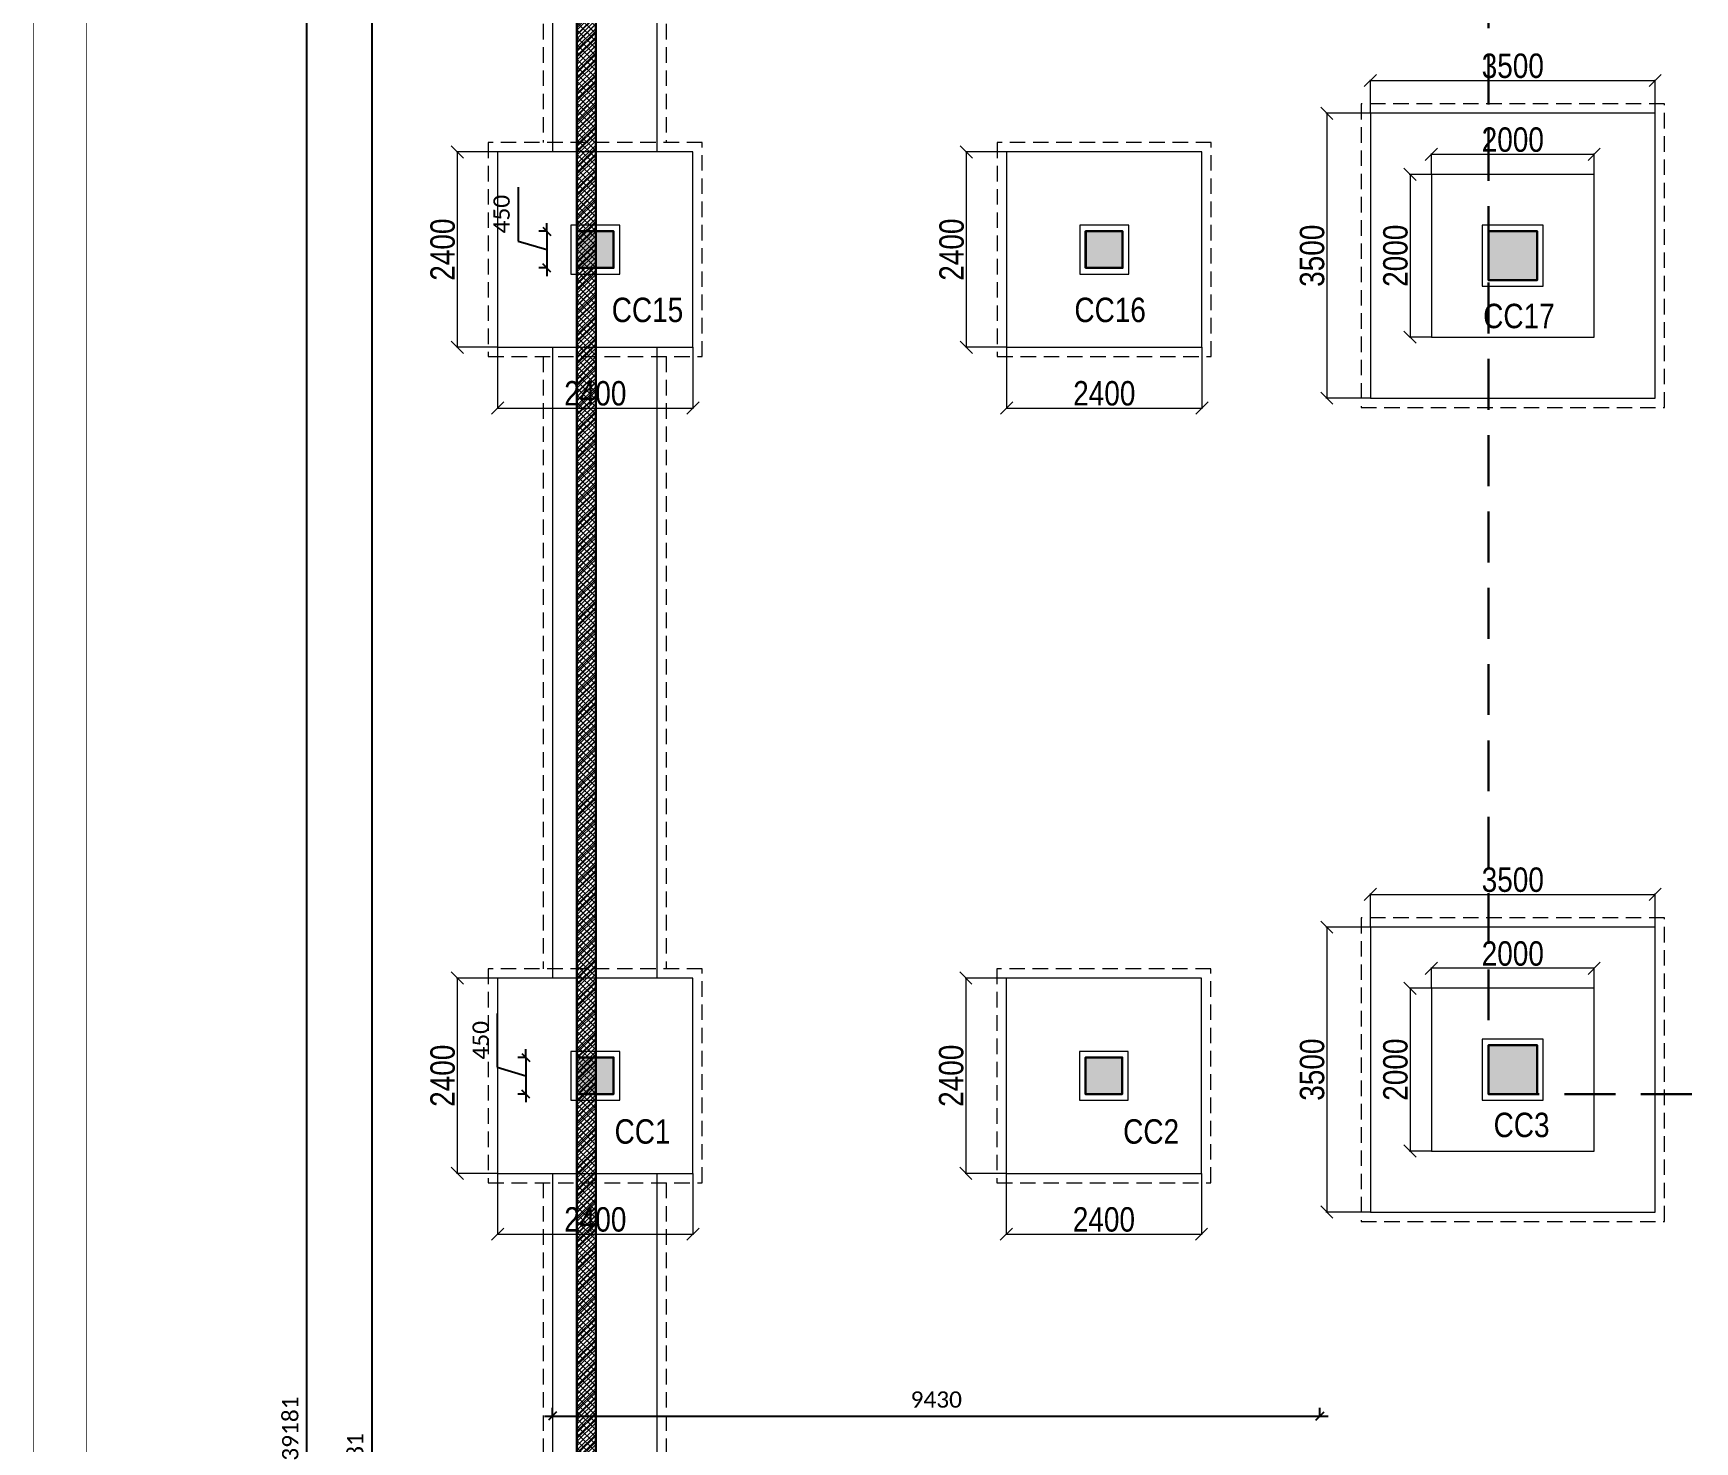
# Model space of a CAD drawing. Header units: millimetres. Extents: x 1112055 to 3390982, y -148532 to 766891.
# Drawn here: x 1923595 to 1944013, y 328008 to 345314 of the extents above; entities that cross this region are included whole.
import ezdxf

# ---------------------------------------------------------------- set-up
doc = ezdxf.new("R2010")
doc.units = ezdxf.units.MM
doc.header["$PDMODE"] = 35
doc.header["$PDSIZE"] = -25
doc.linetypes.add('DASHED2', pattern=[0.375, 0.25, -0.125])
doc.linetypes.add('Hidden', pattern=[9.525, 6.35, -3.175])
for name, color, linetype, lineweight in [('A_COL', 5, 'Continuous', 25), ('A_COL BASEMENT', 1, 'Continuous', 25), ('A_R.C.C', 5, 'Continuous', 25), ('B COL. NO.', 3, 'Continuous', 20), ('B FINAL COLUMN', 1, 'Continuous', 30), ('B FOOTING', 49, 'Continuous', 20), ('B FOOTING DIM', 234, 'Continuous', 9), ('B HATCH', 250, 'Continuous', 0), ('B P.C.C', 251, 'Continuous', 0), ('B TITLE BLOCK', 250, 'Continuous', 0)]:
    doc.layers.add(name, color=color, linetype=linetype, lineweight=lineweight)
for name, color, linetype, lineweight, true_color in [('A_COL HATCH', 7, 'Continuous', 0, 0xc0c0c0), ('A_R.C.C HATCH', 7, 'Continuous', 0, 0xc0c0c0), ('B Pedestal', 7, 'Continuous', 9, 0x5c8948), ('B-COL HT', 7, 'Continuous', 0, 0x4e4f45)]:
    doc.layers.add(name, color=color, linetype=linetype, lineweight=lineweight, true_color=true_color)
doc.styles.add('Cali', font='calibri.ttf')
doc.styles.add('SWINC', font='swissc.ttf')
doc.dimstyles.new('1.100', dxfattribs={"dimtxt": 200, "dimasz": 100, "dimexe": 100, "dimexo": 100, "dimgap": 100, "dimtad": 1, "dimdec": 0, "dimzin": 0, "dimdsep": 46, "dimtxsty": 'Cali', "dimblk": 'OBLIQUE', "dimcen": 0, "dimdle": 100, "dimclrd": 256, "dimclre": 256, "dimclrt": 3, "dimadec": 0, "dimazin": 0, "dimtfac": 1, "dimtdec": 0, "dimtofl": 0, "dimtmove": 1, "dimatfit": 0, "dimfxl": 100, "dimfxlon": 1, "dimtolj": 1, "dimtzin": 0, "dimlwd": -1, "dimlwe": -1, "dimarcsym": 0})
doc.dimstyles.new('BHOOMI', dxfattribs={"dimtxt": 230, "dimasz": 150, "dimexe": 10, "dimexo": 0, "dimgap": 25, "dimtad": 1, "dimdec": 0, "dimzin": 0, "dimdsep": 46, "dimtxsty": 'SWINC', "dimblk": 'OBLIQUE', "dimcen": 0.09, "dimclrd": 250, "dimclre": 250, "dimclrt": 256, "dimaunit": 1, "dimadec": 3, "dimazin": 0, "dimtfac": 1, "dimtdec": 0, "dimtofl": 0, "dimtmove": 1, "dimatfit": 3, "dimfxl": 100, "dimtolj": 1, "dimtzin": 0, "dimlwd": 9, "dimlwe": 5, "dimarcsym": 0})

# ---------------------------------------------------------------- blocks, each defined once
blk = doc.blocks.new('A$C4824')
at = {"layer": 'A_R.C.C HATCH'}
h = blk.add_hatch(dxfattribs=at)
h.set_pattern_fill('ANSI31', color=256, scale=300, style=0)
h.set_pattern_definition([(45, (33068.957, -102038.65), (-26.516504, 26.516504), [])])
h.paths.add_polyline_path([(37226, 109791), (32724, 109791), (32724, 109205), (0, 109205), (0, 0), (50920, 0), (50920, 39880), (63550, 39880), (63550, 113021), (37226, 112559)])
h.paths.add_polyline_path([(48260, 112523), (44975, 112465), (44975, 109245), (48260, 109244)], flags=16)
h.paths.add_polyline_path([(42405, 109791), (42405, 112420), (37456, 112333), (37456, 109791)], flags=0)
h.paths.add_polyline_path([(42635, 106355), (44065, 106355), (44065, 112449), (42635, 112424)], flags=0)
h.paths.add_polyline_path([(44745, 112461), (44282, 112453), (44282, 99895), (28740, 99895), (28740, 100125), (44065, 100125), (44065, 106125), (28740, 106125), (28740, 106355), (42405, 106355), (42405, 109561), (32954, 109561), (32954, 108975), (230, 108975), (230, 230), (50690, 230), (50690, 40110), (63320, 40110), (63320, 109014), (44745, 109015)], flags=16)
h.paths.add_polyline_path([(55920, 109244), (48490, 109244), (48490, 112527), (55920, 112657)], flags=16)
h.paths.add_polyline_path([(63320, 109244), (63320, 112787), (56145, 112661), (56145, 109244)], flags=16)
at = {"layer": 'A_R.C.C'}
for points in [[(37226, 109791), (32724, 109791), (32724, 109205), (0, 109205), (0, 0), (50920, 0), (50920, 39880), (63550, 39880), (63550, 113021), (37226, 112559)], [(44745, 112461), (44282, 112453), (44282, 99895), (28740, 99895), (28740, 100125), (44065, 100125), (44065, 106125), (28740, 106125), (28740, 106355), (42405, 106355), (42405, 109561), (32954, 109561), (32954, 108975), (230, 108975), (230, 230), (50690, 230), (50690, 40110), (63320, 40110), (63320, 109014), (44745, 109015)]]:
    blk.add_lwpolyline(points, close=True, dxfattribs=at)
blk = doc.blocks.new('A$C9881')
at = {"layer": 'A_COL HATCH'}
for points in [[(-11800, -30875), (-11800, -31325), (-12250, -31325), (-12250, -30875)], [(-5550, -30875), (-5550, -31325), (-6000, -31325), (-6000, -30875)], [(-11800, -41025), (-11800, -41475), (-12250, -41475), (-12250, -41025)], [(-5550, -41025), (-5550, -41475), (-6000, -41475), (-6000, -41025)]]:
    blk.add_hatch(color=256, dxfattribs=at).paths.add_polyline_path(points)
at = {"layer": 'A_COL BASEMENT'}
for points in [[(-11800, -30875), (-11800, -31325), (-12250, -31325), (-12250, -30875)], [(-5550, -30875), (-5550, -31325), (-6000, -31325), (-6000, -30875)], [(-11800, -41025), (-11800, -41475), (-12250, -41475), (-12250, -41025)], [(-5550, -41025), (-5550, -41475), (-6000, -41475), (-6000, -41025)]]:
    blk.add_lwpolyline(points, close=True, dxfattribs=at)
blk = doc.blocks.new('A$C17056')
at = {"layer": 'A_COL HATCH'}
for points in [[(-52350, -31845), (-52350, -31245), (-51750, -31245), (-51750, -31845)], [(-51750, -41245), (-51750, -41845), (-52350, -41845), (-52350, -41245)]]:
    blk.add_hatch(color=256, dxfattribs=at).paths.add_polyline_path(points)
at = {"layer": 'A_COL'}
for points in [[(-52350, -31845), (-52350, -31245), (-51750, -31245), (-51750, -31845)], [(-51750, -41245), (-51750, -41845), (-52350, -41845), (-52350, -41245)]]:
    blk.add_lwpolyline(points, close=True, dxfattribs=at)
blk = doc.blocks.new('A$C4b8f6dbc')
at = {"layer": 'A_COL'}
for name, p in [('A$C17056', (63550, 115195)), ('A$C9881', (12250, 114825))]:
    blk.add_blockref(name, p, dxfattribs=at)
at = {"layer": 'A_R.C.C'}
blk.add_blockref('A$C4824', (0, 8470), dxfattribs=at)
blk = doc.blocks.new('_Oblique')
at = {"color": 0, "linetype": 'ByBlock', "lineweight": -2}
blk.add_line((-0.5, -0.5), (0.5, 0.5), dxfattribs=at)
blk = doc.blocks.new('*D1902')
at = {"layer": 'B FOOTING DIM', "color": 250, "lineweight": 5, "ltscale": 0.5, "transparency": 16777216}
for p, q in [((1940027, 334330), (1940027, 334743)), ((1940027, 334733), (1943527, 334733)), ((1943527, 334330), (1943527, 334743))]:
    blk.add_line(p, q, dxfattribs=at)
at = {"layer": 'Defpoints', "color": 0, "lineweight": 30, "ltscale": 0.5, "transparency": 16777216}
for p in [(1943527, 334733), (1940027, 334330), (1943527, 334330)]:
    blk.add_point(p, dxfattribs=at)
at = {"layer": 'B FOOTING DIM', "color": 250, "lineweight": 5, "ltscale": 0.5, "transparency": 16777216, "xscale": 150, "yscale": 150, "zscale": 150, "rotation": 180}
blk.add_blockref('_Oblique', (1940027, 334733), dxfattribs=at)
at = {"layer": 'B FOOTING DIM', "color": 250, "lineweight": 5, "ltscale": 0.5, "transparency": 16777216, "xscale": 150, "yscale": 150, "zscale": 150}
blk.add_blockref('_Oblique', (1943527, 334733), dxfattribs=at)
at = {"layer": 'B FOOTING DIM', "ltscale": 0.5, "transparency": 16777216, "insert": (1941777, 334912), "char_height": 300, "attachment_point": 5, "style": 'SWINC'}
blk.add_mtext('\\A1;3500', dxfattribs=at)
blk = doc.blocks.new('*D1903')
at = {"layer": 'B FOOTING DIM', "color": 250, "lineweight": 5, "ltscale": 0.5, "transparency": 16777216}
for p, q in [((1940027, 334330), (1939481, 334330)), ((1939491, 334330), (1939491, 330830)), ((1940027, 330830), (1939481, 330830))]:
    blk.add_line(p, q, dxfattribs=at)
at = {"layer": 'Defpoints', "color": 0, "lineweight": 30, "ltscale": 0.5, "transparency": 16777216}
for p in [(1940027, 334330), (1939491, 330830), (1940027, 330830)]:
    blk.add_point(p, dxfattribs=at)
at = {"layer": 'B FOOTING DIM', "color": 250, "lineweight": 5, "ltscale": 0.5, "transparency": 16777216, "xscale": 150, "yscale": 150, "zscale": 150}
for p, rotation in [((1939491, 334330), 90), ((1939491, 330830), 270)]:
    blk.add_blockref('_Oblique', p, dxfattribs=dict(at, rotation=rotation))
at = {"layer": 'B FOOTING DIM', "ltscale": 0.5, "transparency": 16777216, "insert": (1939312, 332580), "char_height": 300, "attachment_point": 5, "rotation": 90, "style": 'SWINC'}
blk.add_mtext('\\A1;3500', dxfattribs=at)
blk = doc.blocks.new('*D1904')
at = {"layer": 'B FOOTING DIM', "color": 250, "lineweight": 5, "ltscale": 0.5, "transparency": 16777216}
for p, q in [((1940777, 333580), (1940777, 333836)), ((1942777, 333826), (1940777, 333826)), ((1942777, 333580), (1942777, 333836))]:
    blk.add_line(p, q, dxfattribs=at)
at = {"layer": 'Defpoints', "color": 0, "lineweight": 30, "ltscale": 0.5, "transparency": 16777216}
for p in [(1940777, 333826), (1940777, 333580), (1942777, 333580)]:
    blk.add_point(p, dxfattribs=at)
at = {"layer": 'B FOOTING DIM', "color": 250, "lineweight": 5, "ltscale": 0.5, "transparency": 16777216, "xscale": 150, "yscale": 150, "zscale": 150, "rotation": 180}
blk.add_blockref('_Oblique', (1940777, 333826), dxfattribs=at)
at = {"layer": 'B FOOTING DIM', "color": 250, "lineweight": 5, "ltscale": 0.5, "transparency": 16777216, "xscale": 150, "yscale": 150, "zscale": 150}
blk.add_blockref('_Oblique', (1942777, 333826), dxfattribs=at)
at = {"layer": 'B FOOTING DIM', "ltscale": 0.5, "transparency": 16777216, "insert": (1941777, 334005), "char_height": 300, "attachment_point": 5, "style": 'SWINC'}
blk.add_mtext('\\A1;2000', dxfattribs=at)
blk = doc.blocks.new('*D1905')
at = {"layer": 'B FOOTING DIM', "color": 250, "lineweight": 5, "ltscale": 0.5, "transparency": 16777216}
for p, q in [((1940777, 333580), (1940505, 333580)), ((1940515, 333580), (1940515, 331580)), ((1940777, 331580), (1940505, 331580))]:
    blk.add_line(p, q, dxfattribs=at)
at = {"layer": 'Defpoints', "color": 0, "lineweight": 30, "ltscale": 0.5, "transparency": 16777216}
for p in [(1940777, 333580), (1940515, 331580), (1940777, 331580)]:
    blk.add_point(p, dxfattribs=at)
at = {"layer": 'B FOOTING DIM', "color": 250, "lineweight": 5, "ltscale": 0.5, "transparency": 16777216, "xscale": 150, "yscale": 150, "zscale": 150}
for p, rotation in [((1940515, 333580), 90), ((1940515, 331580), 270)]:
    blk.add_blockref('_Oblique', p, dxfattribs=dict(at, rotation=rotation))
at = {"layer": 'B FOOTING DIM', "ltscale": 0.5, "transparency": 16777216, "insert": (1940336, 332580), "char_height": 300, "attachment_point": 5, "rotation": 90, "style": 'SWINC'}
blk.add_mtext('\\A1;2000', dxfattribs=at)
blk = doc.blocks.new('*D1914')
at = {"layer": 'B FOOTING DIM', "color": 250, "lineweight": 5, "ltscale": 0.5, "transparency": 16777216}
for p, q in [((1940027, 344330), (1940027, 344743)), ((1940027, 344733), (1943527, 344733)), ((1943527, 344330), (1943527, 344743))]:
    blk.add_line(p, q, dxfattribs=at)
at = {"layer": 'Defpoints', "color": 0, "lineweight": 30, "ltscale": 0.5, "transparency": 16777216}
for p in [(1943527, 344733), (1940027, 344330), (1943527, 344330)]:
    blk.add_point(p, dxfattribs=at)
at = {"layer": 'B FOOTING DIM', "color": 250, "lineweight": 5, "ltscale": 0.5, "transparency": 16777216, "xscale": 150, "yscale": 150, "zscale": 150, "rotation": 180}
blk.add_blockref('_Oblique', (1940027, 344733), dxfattribs=at)
at = {"layer": 'B FOOTING DIM', "color": 250, "lineweight": 5, "ltscale": 0.5, "transparency": 16777216, "xscale": 150, "yscale": 150, "zscale": 150}
blk.add_blockref('_Oblique', (1943527, 344733), dxfattribs=at)
at = {"layer": 'B FOOTING DIM', "ltscale": 0.5, "transparency": 16777216, "insert": (1941777, 344912), "char_height": 300, "attachment_point": 5, "style": 'SWINC'}
blk.add_mtext('\\A1;3500', dxfattribs=at)
blk = doc.blocks.new('*D1915')
at = {"layer": 'B FOOTING DIM', "color": 250, "lineweight": 5, "ltscale": 0.5, "transparency": 16777216}
for p, q in [((1940027, 344330), (1939481, 344330)), ((1939491, 344330), (1939491, 340830)), ((1940027, 340830), (1939481, 340830))]:
    blk.add_line(p, q, dxfattribs=at)
at = {"layer": 'Defpoints', "color": 0, "lineweight": 30, "ltscale": 0.5, "transparency": 16777216}
for p in [(1940027, 344330), (1939491, 340830), (1940027, 340830)]:
    blk.add_point(p, dxfattribs=at)
at = {"layer": 'B FOOTING DIM', "color": 250, "lineweight": 5, "ltscale": 0.5, "transparency": 16777216, "xscale": 150, "yscale": 150, "zscale": 150}
for p, rotation in [((1939491, 344330), 90), ((1939491, 340830), 270)]:
    blk.add_blockref('_Oblique', p, dxfattribs=dict(at, rotation=rotation))
at = {"layer": 'B FOOTING DIM', "ltscale": 0.5, "transparency": 16777216, "insert": (1939312, 342580), "char_height": 300, "attachment_point": 5, "rotation": 90, "style": 'SWINC'}
blk.add_mtext('\\A1;3500', dxfattribs=at)
blk = doc.blocks.new('*D1916')
at = {"layer": 'B FOOTING DIM', "color": 250, "lineweight": 5, "ltscale": 0.5, "transparency": 16777216}
for p, q in [((1940777, 343580), (1940777, 343836)), ((1942777, 343826), (1940777, 343826)), ((1942777, 343580), (1942777, 343836))]:
    blk.add_line(p, q, dxfattribs=at)
at = {"layer": 'Defpoints', "color": 0, "lineweight": 30, "ltscale": 0.5, "transparency": 16777216}
for p in [(1940777, 343826), (1940777, 343580), (1942777, 343580)]:
    blk.add_point(p, dxfattribs=at)
at = {"layer": 'B FOOTING DIM', "color": 250, "lineweight": 5, "ltscale": 0.5, "transparency": 16777216, "xscale": 150, "yscale": 150, "zscale": 150, "rotation": 180}
blk.add_blockref('_Oblique', (1940777, 343826), dxfattribs=at)
at = {"layer": 'B FOOTING DIM', "color": 250, "lineweight": 5, "ltscale": 0.5, "transparency": 16777216, "xscale": 150, "yscale": 150, "zscale": 150}
blk.add_blockref('_Oblique', (1942777, 343826), dxfattribs=at)
at = {"layer": 'B FOOTING DIM', "ltscale": 0.5, "transparency": 16777216, "insert": (1941777, 344005), "char_height": 300, "attachment_point": 5, "style": 'SWINC'}
blk.add_mtext('\\A1;2000', dxfattribs=at)
blk = doc.blocks.new('*D1917')
at = {"layer": 'B FOOTING DIM', "color": 250, "lineweight": 5, "ltscale": 0.5, "transparency": 16777216}
for p, q in [((1940777, 343580), (1940505, 343580)), ((1940515, 343580), (1940515, 341580)), ((1940777, 341580), (1940505, 341580))]:
    blk.add_line(p, q, dxfattribs=at)
at = {"layer": 'Defpoints', "color": 0, "lineweight": 30, "ltscale": 0.5, "transparency": 16777216}
for p in [(1940777, 343580), (1940515, 341580), (1940777, 341580)]:
    blk.add_point(p, dxfattribs=at)
at = {"layer": 'B FOOTING DIM', "color": 250, "lineweight": 5, "ltscale": 0.5, "transparency": 16777216, "xscale": 150, "yscale": 150, "zscale": 150}
for p, rotation in [((1940515, 343580), 90), ((1940515, 341580), 270)]:
    blk.add_blockref('_Oblique', p, dxfattribs=dict(at, rotation=rotation))
at = {"layer": 'B FOOTING DIM', "ltscale": 0.5, "transparency": 16777216, "insert": (1940336, 342580), "char_height": 300, "attachment_point": 5, "rotation": 90, "style": 'SWINC'}
blk.add_mtext('\\A1;2000', dxfattribs=at)
blk = doc.blocks.new('*D1988')
at = {"layer": 'B FOOTING DIM', "color": 250, "lineweight": 5, "ltscale": 0.5, "transparency": 16777216}
for p, q in [((1929302, 333705), (1928796, 333705)), ((1928806, 333705), (1928806, 331305)), ((1929302, 331305), (1928796, 331305))]:
    blk.add_line(p, q, dxfattribs=at)
at = {"layer": 'Defpoints', "color": 0, "lineweight": 30, "ltscale": 0.5, "transparency": 16777216}
for p in [(1929302, 333705), (1928806, 331305), (1929302, 331305)]:
    blk.add_point(p, dxfattribs=at)
at = {"layer": 'B FOOTING DIM', "color": 250, "lineweight": 5, "ltscale": 0.5, "transparency": 16777216, "xscale": 150, "yscale": 150, "zscale": 150}
for p, rotation in [((1928806, 333705), 90), ((1928806, 331305), 270)]:
    blk.add_blockref('_Oblique', p, dxfattribs=dict(at, rotation=rotation))
at = {"layer": 'B FOOTING DIM', "ltscale": 0.5, "transparency": 16777216, "insert": (1928627, 332505), "char_height": 300, "attachment_point": 5, "rotation": 90, "style": 'SWINC'}
blk.add_mtext('\\A1;2400', dxfattribs=at)
blk = doc.blocks.new('*D1989')
at = {"layer": 'B FOOTING DIM', "color": 250, "lineweight": 5, "ltscale": 0.5, "transparency": 16777216}
for p, q in [((1929302, 331305), (1929302, 330549)), ((1931702, 331305), (1931702, 330549)), ((1929302, 330559), (1931702, 330559))]:
    blk.add_line(p, q, dxfattribs=at)
at = {"layer": 'Defpoints', "color": 0, "lineweight": 30, "ltscale": 0.5, "transparency": 16777216}
for p in [(1929302, 331305), (1931702, 331305), (1931702, 330559)]:
    blk.add_point(p, dxfattribs=at)
at = {"layer": 'B FOOTING DIM', "color": 250, "lineweight": 5, "ltscale": 0.5, "transparency": 16777216, "xscale": 150, "yscale": 150, "zscale": 150, "rotation": 180}
blk.add_blockref('_Oblique', (1929302, 330559), dxfattribs=at)
at = {"layer": 'B FOOTING DIM', "color": 250, "lineweight": 5, "ltscale": 0.5, "transparency": 16777216, "xscale": 150, "yscale": 150, "zscale": 150}
blk.add_blockref('_Oblique', (1931702, 330559), dxfattribs=at)
at = {"layer": 'B FOOTING DIM', "ltscale": 0.5, "transparency": 16777216, "insert": (1930502, 330738), "char_height": 300, "attachment_point": 5, "style": 'SWINC'}
blk.add_mtext('\\A1;2400', dxfattribs=at)
blk = doc.blocks.new('*D1990')
at = {"layer": 'B FOOTING DIM', "color": 250, "lineweight": 5, "ltscale": 0.5, "transparency": 16777216}
for p, q in [((1935552, 333705), (1935046, 333705)), ((1935056, 333705), (1935056, 331305)), ((1935552, 331305), (1935046, 331305))]:
    blk.add_line(p, q, dxfattribs=at)
at = {"layer": 'Defpoints', "color": 0, "lineweight": 30, "ltscale": 0.5, "transparency": 16777216}
for p in [(1935552, 333705), (1935056, 331305), (1935552, 331305)]:
    blk.add_point(p, dxfattribs=at)
at = {"layer": 'B FOOTING DIM', "color": 250, "lineweight": 5, "ltscale": 0.5, "transparency": 16777216, "xscale": 150, "yscale": 150, "zscale": 150}
for p, rotation in [((1935056, 333705), 90), ((1935056, 331305), 270)]:
    blk.add_blockref('_Oblique', p, dxfattribs=dict(at, rotation=rotation))
at = {"layer": 'B FOOTING DIM', "ltscale": 0.5, "transparency": 16777216, "insert": (1934877, 332505), "char_height": 300, "attachment_point": 5, "rotation": 90, "style": 'SWINC'}
blk.add_mtext('\\A1;2400', dxfattribs=at)
blk = doc.blocks.new('*D1991')
at = {"layer": 'B FOOTING DIM', "color": 250, "lineweight": 5, "ltscale": 0.5, "transparency": 16777216}
for p, q in [((1935552, 331305), (1935552, 330549)), ((1937952, 331305), (1937952, 330549)), ((1935552, 330559), (1937952, 330559))]:
    blk.add_line(p, q, dxfattribs=at)
at = {"layer": 'Defpoints', "color": 0, "lineweight": 30, "ltscale": 0.5, "transparency": 16777216}
for p in [(1935552, 331305), (1937952, 331305), (1937952, 330559)]:
    blk.add_point(p, dxfattribs=at)
at = {"layer": 'B FOOTING DIM', "color": 250, "lineweight": 5, "ltscale": 0.5, "transparency": 16777216, "xscale": 150, "yscale": 150, "zscale": 150, "rotation": 180}
blk.add_blockref('_Oblique', (1935552, 330559), dxfattribs=at)
at = {"layer": 'B FOOTING DIM', "color": 250, "lineweight": 5, "ltscale": 0.5, "transparency": 16777216, "xscale": 150, "yscale": 150, "zscale": 150}
blk.add_blockref('_Oblique', (1937952, 330559), dxfattribs=at)
at = {"layer": 'B FOOTING DIM', "ltscale": 0.5, "transparency": 16777216, "insert": (1936752, 330738), "char_height": 300, "attachment_point": 5, "style": 'SWINC'}
blk.add_mtext('\\A1;2400', dxfattribs=at)
blk = doc.blocks.new('*D1992')
at = {"layer": 'B FOOTING DIM', "color": 250, "lineweight": 5, "ltscale": 0.5, "transparency": 16777216}
for p, q in [((1929302, 343855), (1928796, 343855)), ((1928806, 343855), (1928806, 341455)), ((1929302, 341455), (1928796, 341455))]:
    blk.add_line(p, q, dxfattribs=at)
at = {"layer": 'Defpoints', "color": 0, "lineweight": 30, "ltscale": 0.5, "transparency": 16777216}
for p in [(1929302, 343855), (1928806, 341455), (1929302, 341455)]:
    blk.add_point(p, dxfattribs=at)
at = {"layer": 'B FOOTING DIM', "color": 250, "lineweight": 5, "ltscale": 0.5, "transparency": 16777216, "xscale": 150, "yscale": 150, "zscale": 150}
for p, rotation in [((1928806, 343855), 90), ((1928806, 341455), 270)]:
    blk.add_blockref('_Oblique', p, dxfattribs=dict(at, rotation=rotation))
at = {"layer": 'B FOOTING DIM', "ltscale": 0.5, "transparency": 16777216, "insert": (1928627, 342655), "char_height": 300, "attachment_point": 5, "rotation": 90, "style": 'SWINC'}
blk.add_mtext('\\A1;2400', dxfattribs=at)
blk = doc.blocks.new('*D1993')
at = {"layer": 'B FOOTING DIM', "color": 250, "lineweight": 5, "ltscale": 0.5, "transparency": 16777216}
for p, q in [((1929302, 341455), (1929302, 340699)), ((1931702, 341455), (1931702, 340699)), ((1929302, 340709), (1931702, 340709))]:
    blk.add_line(p, q, dxfattribs=at)
at = {"layer": 'Defpoints', "color": 0, "lineweight": 30, "ltscale": 0.5, "transparency": 16777216}
for p in [(1929302, 341455), (1931702, 341455), (1931702, 340709)]:
    blk.add_point(p, dxfattribs=at)
at = {"layer": 'B FOOTING DIM', "color": 250, "lineweight": 5, "ltscale": 0.5, "transparency": 16777216, "xscale": 150, "yscale": 150, "zscale": 150, "rotation": 180}
blk.add_blockref('_Oblique', (1929302, 340709), dxfattribs=at)
at = {"layer": 'B FOOTING DIM', "color": 250, "lineweight": 5, "ltscale": 0.5, "transparency": 16777216, "xscale": 150, "yscale": 150, "zscale": 150}
blk.add_blockref('_Oblique', (1931702, 340709), dxfattribs=at)
at = {"layer": 'B FOOTING DIM', "ltscale": 0.5, "transparency": 16777216, "insert": (1930502, 340888), "char_height": 300, "attachment_point": 5, "style": 'SWINC'}
blk.add_mtext('\\A1;2400', dxfattribs=at)
blk = doc.blocks.new('*D1994')
at = {"layer": 'B FOOTING DIM', "color": 250, "lineweight": 5, "ltscale": 0.5, "transparency": 16777216}
for p, q in [((1935557, 343855), (1935051, 343855)), ((1935061, 343855), (1935061, 341455)), ((1935557, 341455), (1935051, 341455))]:
    blk.add_line(p, q, dxfattribs=at)
at = {"layer": 'Defpoints', "color": 0, "lineweight": 30, "ltscale": 0.5, "transparency": 16777216}
for p in [(1935557, 343855), (1935061, 341455), (1935557, 341455)]:
    blk.add_point(p, dxfattribs=at)
at = {"layer": 'B FOOTING DIM', "color": 250, "lineweight": 5, "ltscale": 0.5, "transparency": 16777216, "xscale": 150, "yscale": 150, "zscale": 150}
for p, rotation in [((1935061, 343855), 90), ((1935061, 341455), 270)]:
    blk.add_blockref('_Oblique', p, dxfattribs=dict(at, rotation=rotation))
at = {"layer": 'B FOOTING DIM', "ltscale": 0.5, "transparency": 16777216, "insert": (1934882, 342655), "char_height": 300, "attachment_point": 5, "rotation": 90, "style": 'SWINC'}
blk.add_mtext('\\A1;2400', dxfattribs=at)
blk = doc.blocks.new('*D2093')
at = {"layer": 'B FOOTING DIM', "color": 250, "lineweight": 5, "ltscale": 0.5, "transparency": 16777216}
for p, q in [((1935557, 341455), (1935557, 340699)), ((1937957, 341455), (1937957, 340699)), ((1935557, 340709), (1937957, 340709))]:
    blk.add_line(p, q, dxfattribs=at)
at = {"layer": 'Defpoints', "color": 0, "lineweight": 30, "ltscale": 0.5, "transparency": 16777216}
for p in [(1935557, 341455), (1937957, 341455), (1937957, 340709)]:
    blk.add_point(p, dxfattribs=at)
at = {"layer": 'B FOOTING DIM', "color": 250, "lineweight": 5, "ltscale": 0.5, "transparency": 16777216, "xscale": 150, "yscale": 150, "zscale": 150, "rotation": 180}
blk.add_blockref('_Oblique', (1935557, 340709), dxfattribs=at)
at = {"layer": 'B FOOTING DIM', "color": 250, "lineweight": 5, "ltscale": 0.5, "transparency": 16777216, "xscale": 150, "yscale": 150, "zscale": 150}
blk.add_blockref('_Oblique', (1937957, 340709), dxfattribs=at)
at = {"layer": 'B FOOTING DIM', "ltscale": 0.5, "transparency": 16777216, "insert": (1936757, 340888), "char_height": 300, "attachment_point": 5, "style": 'SWINC'}
blk.add_mtext('\\A1;2400', dxfattribs=at)
blk = doc.blocks.new('*D2495')
at = {"transparency": 16777216}
for p, q in [((1926956, 347761), (1926856, 347761)), ((1926956, 308480), (1926956, 347861)), ((1926956, 308580), (1926856, 308580))]:
    blk.add_line(p, q, dxfattribs=at)
at = {"layer": 'Defpoints', "color": 0, "transparency": 16777216}
for p in [(1926956, 347761), (1930277, 347761), (1930277, 308580)]:
    blk.add_point(p, dxfattribs=at)
at = {"transparency": 16777216, "xscale": 100, "yscale": 100, "zscale": 100}
for p, rotation in [((1926956, 347761), 90), ((1926956, 308580), 270)]:
    blk.add_blockref('_Oblique', p, dxfattribs=dict(at, rotation=rotation))
at = {"color": 3, "transparency": 16777216, "insert": (1926754, 328170), "char_height": 200, "attachment_point": 5, "rotation": 90, "style": 'Cali'}
blk.add_mtext('\\A1;39181', dxfattribs=at)
blk = doc.blocks.new('*D2496')
at = {"transparency": 16777216}
for p, q in [((1929554, 343422), (1929554, 342761)), ((1929906, 342880), (1929806, 342880)), ((1929906, 342880), (1929906, 342980)), ((1929906, 342880), (1929906, 342430)), ((1929554, 342761), (1929906, 342655)), ((1929906, 342430), (1929806, 342430)), ((1929906, 342430), (1929906, 342330))]:
    blk.add_line(p, q, dxfattribs=at)
at = {"layer": 'Defpoints', "color": 0, "transparency": 16777216}
for p in [(1930277, 342880), (1929906, 342430), (1930277, 342430)]:
    blk.add_point(p, dxfattribs=at)
at = {"transparency": 16777216, "xscale": 100, "yscale": 100, "zscale": 100}
for p, rotation in [((1929906, 342880), 270), ((1929906, 342430), 90)]:
    blk.add_blockref('_Oblique', p, dxfattribs=dict(at, rotation=rotation))
at = {"color": 3, "transparency": 16777216, "insert": (1929351, 343091), "char_height": 200, "attachment_point": 5, "rotation": 90, "style": 'Cali'}
blk.add_mtext('\\A1;450', dxfattribs=at)
blk = doc.blocks.new('*D2497')
at = {"transparency": 16777216}
for p, q in [((1929297, 333272), (1929297, 332611)), ((1929649, 332730), (1929649, 332830)), ((1929650, 332730), (1929549, 332730)), ((1929649, 332730), (1929649, 332280)), ((1929297, 332611), (1929649, 332505)), ((1929650, 332280), (1929549, 332280)), ((1929649, 332280), (1929649, 332180))]:
    blk.add_line(p, q, dxfattribs=at)
at = {"layer": 'Defpoints', "color": 0, "transparency": 16777216}
for p in [(1930277, 332730), (1929649, 332280), (1930277, 332280)]:
    blk.add_point(p, dxfattribs=at)
at = {"transparency": 16777216, "xscale": 100, "yscale": 100, "zscale": 100}
for p, rotation in [((1929649, 332730), 270), ((1929649, 332280), 90)]:
    blk.add_blockref('_Oblique', p, dxfattribs=dict(at, rotation=rotation))
at = {"color": 3, "transparency": 16777216, "insert": (1929094, 332941), "char_height": 200, "attachment_point": 5, "rotation": 90, "style": 'Cali'}
blk.add_mtext('\\A1;450', dxfattribs=at)
blk = doc.blocks.new('*D2500')
at = {"transparency": 16777216}
for p, q in [((1929977, 328323), (1929977, 328424)), ((1939407, 328323), (1939407, 328424)), ((1929877, 328324), (1939507, 328324))]:
    blk.add_line(p, q, dxfattribs=at)
at = {"layer": 'Defpoints', "color": 0, "transparency": 16777216}
for p in [(1939407, 328324), (1929977, 326880), (1939407, 326880)]:
    blk.add_point(p, dxfattribs=at)
at = {"transparency": 16777216, "xscale": 100, "yscale": 100, "zscale": 100, "rotation": 180}
blk.add_blockref('_Oblique', (1929977, 328324), dxfattribs=at)
at = {"transparency": 16777216, "xscale": 100, "yscale": 100, "zscale": 100}
blk.add_blockref('_Oblique', (1939407, 328324), dxfattribs=at)
at = {"color": 3, "transparency": 16777216, "insert": (1934692, 328526), "char_height": 200, "attachment_point": 5, "style": 'Cali'}
blk.add_mtext('\\A1;9430', dxfattribs=at)
blk = doc.blocks.new('*D3072')
at = {"transparency": 16777216}
for p, q in [((1927756, 347761), (1927655, 347761)), ((1927755, 347861), (1927755, 307580)), ((1927756, 307680), (1927655, 307680))]:
    blk.add_line(p, q, dxfattribs=at)
at = {"layer": 'Defpoints', "color": 0, "transparency": 16777216}
for p in [(1930277, 347761), (1927755, 307680), (1930277, 307680)]:
    blk.add_point(p, dxfattribs=at)
at = {"transparency": 16777216, "xscale": 100, "yscale": 100, "zscale": 100}
for p, rotation in [((1927755, 347761), 90), ((1927755, 307680), 270)]:
    blk.add_blockref('_Oblique', p, dxfattribs=dict(at, rotation=rotation))
at = {"color": 3, "transparency": 16777216, "insert": (1927553, 327720), "char_height": 200, "attachment_point": 5, "rotation": 90, "style": 'Cali'}
blk.add_mtext('\\A1;40081', dxfattribs=at)

msp = doc.modelspace()

# ---------------------------------------------------------------- hatches: boundary and pattern name
at = {"layer": 'B HATCH', "lineweight": 0}
h = msp.add_hatch(dxfattribs=at)
h.set_pattern_fill('ANSI37', color=250, scale=20, style=0)
h.set_pattern_definition([(45, (216966.357, -141945.74), (-44.9012806, 44.9012806), []), (135, (216966.357, -141945.74), (-44.9012806, -44.9012806), [])])
h.paths.add_polyline_path([(1993596.9, 376644.1), (1993596.9, 380187.1), (1986421.9, 380061.1), (1986421.9, 376644.3)], flags=16)
h.paths.add_polyline_path([(1967732.9, 377190.9), (1972681.9, 377190.9), (1972681.9, 379819.8), (1967732.9, 379732.9)], flags=16)
h.paths.add_polyline_path([(1974571.9, 379853.2), (1975021.9, 379861.1), (1975021.9, 376643.9), (1974571.9, 376643.9)], flags=16)
h.paths.add_polyline_path([(1930506.9, 376375.7), (1930506.9, 267630.1), (1980966.9, 267630.1), (1980966.9, 307510.1), (1993596.9, 307510.1), (1993596.9, 376414.1), (1974558.5, 376414.7), (1974558.5, 373755.1), (1974341.9, 373755.1), (1974341.9, 379849.1), (1972911.9, 379824), (1972911.9, 373755.1), (1972681.9, 373755.1), (1972681.9, 376960.9), (1963230.9, 376960.9), (1963230.9, 376375.7)], flags=16)
h.paths.add_polyline_path([(1986196.6, 380057.2), (1986196.6, 376644.4), (1978766.9, 376644.6), (1978766.9, 379926.8)], flags=16)
h.paths.add_polyline_path([(1975251.9, 376644.7), (1975251.9, 379865.1), (1978536.9, 379922.8), (1978536.9, 376644.6)], flags=16)
h.paths.add_polyline_path([(1963000.9, 376605.7), (1930276.9, 376605.7), (1930276.9, 267400.1), (1981196.9, 267400.1), (1981196.9, 307280.1), (1993826.9, 307280.1), (1993826.9, 380421.1), (1967502.9, 379959.1), (1967502.9, 377190.9), (1963000.9, 377190.9)])
at = {"layer": 'B-COL HT', "lineweight": 0}
h = msp.add_hatch(color=250, dxfattribs=at)
h.dxf.hatch_style = 1
h.paths.add_polyline_path([(1930276.9, 342430.1), (1930726.9, 342430.1), (1930726.9, 342880.1), (1930276.9, 342880.1)])
h = msp.add_hatch(color=250, dxfattribs=at)
h.dxf.hatch_style = 1
h.paths.add_polyline_path([(1936531.9, 342430.1), (1936981.9, 342430.1), (1936981.9, 342880.1), (1936531.9, 342880.1)])
h = msp.add_hatch(color=250, dxfattribs=at)
h.dxf.hatch_style = 1
h.paths.add_polyline_path([(1941476.9, 342880.1), (1942076.9, 342880.1), (1942076.9, 342280.1), (1941476.9, 342280.1)])
h = msp.add_hatch(color=250, dxfattribs=at)
h.dxf.hatch_style = 1
h.paths.add_polyline_path([(1941476.9, 332280.1), (1942076.9, 332280.1), (1942076.9, 332880.1), (1941476.9, 332880.1)])
h = msp.add_hatch(color=250, dxfattribs=at)
h.dxf.hatch_style = 1
h.paths.add_polyline_path([(1930276.9, 332280.1), (1930726.9, 332280.1), (1930726.9, 332730.1), (1930276.9, 332730.1)])
h = msp.add_hatch(color=250, dxfattribs=at)
h.dxf.hatch_style = 1
h.paths.add_polyline_path([(1936526.9, 332280.1), (1936976.9, 332280.1), (1936976.9, 332730.1), (1936526.9, 332730.1)])

# ---------------------------------------------------------------- linework, layer by layer
at = {"color": 16, "linetype": 'DASHED2', "lineweight": 30, "ltscale": 2500}
msp.add_lwpolyline([(1941476.9, 332280.1), (1993826.9, 332280.1), (1993826.9, 374125.1), (1941476.9, 374125.1)], close=True, dxfattribs=at)
at = {"layer": 'B FINAL COLUMN', "color": 16, "lineweight": 30}
msp.add_lwpolyline([(1963000.9, 376605.7), (1930276.9, 376605.7), (1930276.9, 267400.1), (1981196.9, 267400.1), (1981196.9, 307280.1), (1993826.9, 307280.1), (1993826.9, 380421.1), (1967502.9, 379959.1), (1967502.9, 377190.9), (1963000.9, 377190.9), (1963000.9, 376605.7)], dxfattribs=at)
msp.add_lwpolyline([(1930506.9, 267630.1), (1980966.9, 267630.1), (1980966.9, 307510.1), (1993596.9, 307510.1), (1993596.9, 376414.1), (1974558.5, 376414.7), (1974558.5, 373755.1), (1974341.9, 373755.1), (1974341.9, 379849.1), (1972911.9, 379824), (1972911.9, 373755.1), (1972681.9, 373755.1), (1972681.9, 376960.9), (1963230.9, 376960.9), (1963230.9, 376375.7), (1930506.9, 376375.7)], close=True, dxfattribs=at)
at = {"layer": 'B FINAL COLUMN', "color": 4}
for points in [[(1930276.9, 342430.1), (1930726.9, 342430.1), (1930726.9, 342880.1), (1930276.9, 342880.1)], [(1936531.9, 342430.1), (1936981.9, 342430.1), (1936981.9, 342880.1), (1936531.9, 342880.1)], [(1930276.9, 332280.1), (1930726.9, 332280.1), (1930726.9, 332730.1), (1930276.9, 332730.1)], [(1936526.9, 332280.1), (1936976.9, 332280.1), (1936976.9, 332730.1), (1936526.9, 332730.1)]]:
    msp.add_lwpolyline(points, close=True, dxfattribs=at)
at = {"layer": 'B FINAL COLUMN'}
for points in [[(1941476.9, 342880.1), (1942076.9, 342880.1), (1942076.9, 342280.1), (1941476.9, 342280.1)], [(1941476.9, 332280.1), (1942076.9, 332280.1), (1942076.9, 332880.1), (1941476.9, 332880.1)]]:
    msp.add_lwpolyline(points, close=True, dxfattribs=at)
at = {"layer": 'B FOOTING'}
for points in [[(1929976.9, 346685.7), (1929976.9, 343855.1)], [(1931256.9, 346685.7), (1931256.9, 343855.1)], [(1929976.9, 341455.1), (1929976.9, 333705.1)], [(1931256.9, 341455.1), (1931256.9, 333705.1)], [(1929976.9, 331305.1), (1929976.9, 268495.1)], [(1931256.9, 331305.1), (1931256.9, 326880.1)]]:
    msp.add_lwpolyline(points, dxfattribs=at)
for points in [[(1929301.9, 341455.1), (1931701.9, 341455.1), (1931701.9, 343855.1), (1929301.9, 343855.1)], [(1935556.9, 341455.1), (1937956.9, 341455.1), (1937956.9, 343855.1), (1935556.9, 343855.1)], [(1940776.9, 341580.1), (1942776.9, 341580.1), (1942776.9, 343580.1), (1940776.9, 343580.1)], [(1929301.9, 331305.1), (1931701.9, 331305.1), (1931701.9, 333705.1), (1929301.9, 333705.1)], [(1935551.9, 331305.1), (1937951.9, 331305.1), (1937951.9, 333705.1), (1935551.9, 333705.1)], [(1940776.9, 331580.1), (1942776.9, 331580.1), (1942776.9, 333580.1), (1940776.9, 333580.1)]]:
    msp.add_lwpolyline(points, close=True, dxfattribs=at)
at = {"layer": 'B FOOTING DIM', "color": 250, "ltscale": 0.5}
for points in [[(1940026.9, 340830.1), (1943526.9, 340830.1), (1943526.9, 344330.1), (1940026.9, 344330.1)], [(1940026.9, 330830.1), (1943526.9, 330830.1), (1943526.9, 334330.1), (1940026.9, 334330.1)]]:
    msp.add_lwpolyline(points, close=True, dxfattribs=at)
at = {"layer": 'B P.C.C', "color": 250, "linetype": 'Hidden', "lineweight": 0, "ltscale": 30}
for points in [[(1929861.9, 346570.7), (1929861.9, 343970.1)], [(1931371.9, 346570.7), (1931371.9, 343970.1)], [(1929861.9, 341340.1), (1929861.9, 333820.1)], [(1931371.9, 341340.1), (1931371.9, 333820.1)], [(1929861.9, 331190.1), (1929861.9, 268495.1)], [(1931371.9, 331190.1), (1931371.9, 326995.1)]]:
    msp.add_lwpolyline(points, dxfattribs=at)
for points in [[(1939911.9, 340715.1), (1943641.9, 340715.1), (1943641.9, 344445.1), (1939911.9, 344445.1)], [(1929186.9, 341340.1), (1931816.9, 341340.1), (1931816.9, 343970.1), (1929186.9, 343970.1)], [(1935441.9, 341340.1), (1938071.9, 341340.1), (1938071.9, 343970.1), (1935441.9, 343970.1)], [(1939911.9, 330715.1), (1943641.9, 330715.1), (1943641.9, 334445.1), (1939911.9, 334445.1)], [(1929186.9, 331190.1), (1931816.9, 331190.1), (1931816.9, 333820.1), (1929186.9, 333820.1)], [(1935436.9, 331190.1), (1938066.9, 331190.1), (1938066.9, 333820.1), (1935436.9, 333820.1)]]:
    msp.add_lwpolyline(points, close=True, dxfattribs=at)
at = {"layer": 'B Pedestal', "color": 87, "lineweight": 9}
for points in [[(1930201.9, 342355.1), (1930801.9, 342355.1), (1930801.9, 342955.1), (1930201.9, 342955.1)], [(1936456.9, 342355.1), (1937056.9, 342355.1), (1937056.9, 342955.1), (1936456.9, 342955.1)], [(1941401.9, 342205.1), (1942151.9, 342205.1), (1942151.9, 342955.1), (1941401.9, 342955.1)], [(1941401.9, 332205.1), (1942151.9, 332205.1), (1942151.9, 332955.1), (1941401.9, 332955.1)], [(1930201.9, 332205.1), (1930801.9, 332205.1), (1930801.9, 332805.1), (1930201.9, 332805.1)], [(1936451.9, 332205.1), (1937051.9, 332205.1), (1937051.9, 332805.1), (1936451.9, 332805.1)]]:
    msp.add_lwpolyline(points, close=True, dxfattribs=at)
at = {"layer": 'B TITLE BLOCK', "color": 1, "const_width": 8.39}
msp.add_lwpolyline([(1923598.8, 383550.1), (2021147.1, 383550.1), (2021147.1, 215877.3), (1923598.8, 215877.3)], close=True, dxfattribs=at)
at = {"layer": 'B TITLE BLOCK', "color": 250, "lineweight": 0, "const_width": 8.39}
msp.add_lwpolyline([(1924251.4, 382897.4), (2020494.4, 382897.4), (2020494.4, 216529.9), (1924251.4, 216529.9)], close=True, dxfattribs=at)

# ---------------------------------------------------------------- block references
at = {"layer": 'B FOOTING'}
msp.add_blockref('A$C4b8f6dbc', (1930276.9, 258930.1), dxfattribs=at)

# ---------------------------------------------------------------- texts
at = {"layer": 'B COL. NO.', "style": 'SWINC'}
for s, p in [('CC15', (1930704.3, 341764.9)), ('CC16', (1936389.8, 341764.9)), ('CC17', (1941413.1, 341689.9)), ('CC3', (1941541.6, 331751.2)), ('CC1', (1930739.1, 331670.5)), ('CC2', (1936989.1, 331670.5))]:
    msp.add_text(s, height=300, dxfattribs=at).set_placement(p)

# ---------------------------------------------------------------- dimensions: what is measured, and where the dimension line sits
for base, p1, p2, picture, middle in [((1926956.1, 347760.7), (1930276.9, 308580.1), (1930276.9, 347760.7), '*D2495', (1926753.6, 328170.4)), ((1927755.5, 307680.1), (1930276.9, 347760.7), (1930276.9, 307680.1), '*D3072', (1927553, 327720.4)), ((1929906.1, 342430.1), (1930276.9, 342880.1), (1930276.9, 342430.1), '*D2496', (1929351.1, 342860.8)), ((1929649.4, 332280.1), (1930276.9, 332730.1), (1930276.9, 332280.1), '*D2497', (1929094.5, 332710.8))]:
    dim = msp.add_linear_dim(base=base, p1=p1, p2=p2, angle=90, dimstyle='1.100', override={"dimfxl": 0.18, "dimarcsym": 2})
    dim.commit()
    dim.dimension.update_dxf_attribs({"geometry": picture, "text_midpoint": middle})
dim = msp.add_linear_dim(base=(1939406.9, 328323.5), p1=(1929976.9, 326880.1), p2=(1939406.9, 326880.1), dimstyle='1.100', override={"dimfxl": 0.18, "dimarcsym": 2})
dim.commit()
dim.dimension.update_dxf_attribs({"geometry": '*D2500', "text_midpoint": (1934691.9, 328526)})
at = {"layer": 'B FOOTING DIM', "color": 250, "ltscale": 0.5}
for base, p1, p2, picture, middle in [((1943526.9, 344732.7), (1940026.9, 344330.1), (1943526.9, 344330.1), '*D1914', (1941776.9, 344911.5)), ((1940776.9, 343826.2), (1942776.9, 343580.1), (1940776.9, 343580.1), '*D1916', (1941776.9, 344005.4)), ((1931701.9, 340708.8), (1929301.9, 341455.1), (1931701.9, 341455.1), '*D1993', (1930501.9, 340888)), ((1937956.9, 340708.8), (1935556.9, 341455.1), (1937956.9, 341455.1), '*D2093', (1936756.9, 340888)), ((1943526.9, 334732.7), (1940026.9, 334330.1), (1943526.9, 334330.1), '*D1902', (1941776.9, 334911.5)), ((1940776.9, 333826.2), (1942776.9, 333580.1), (1940776.9, 333580.1), '*D1904', (1941776.9, 334005.4)), ((1931701.9, 330558.8), (1929301.9, 331305.1), (1931701.9, 331305.1), '*D1989', (1930501.9, 330738)), ((1937951.9, 330558.8), (1935551.9, 331305.1), (1937951.9, 331305.1), '*D1991', (1936751.9, 330738))]:
    dim = msp.add_linear_dim(base=base, p1=p1, p2=p2, dimstyle='BHOOMI', override={"dimtxt": 300, "dimlwd": 5}, dxfattribs=at)
    dim.commit()
    dim.dimension.update_dxf_attribs({"geometry": picture, "text_midpoint": middle})
for base, p1, p2, picture, middle in [((1939490.5, 340830.1), (1940026.9, 344330.1), (1940026.9, 340830.1), '*D1915', (1939311.7, 342580.1)), ((1928806.2, 341455.1), (1929301.9, 343855.1), (1929301.9, 341455.1), '*D1992', (1928627, 342655.1)), ((1935061.2, 341455.1), (1935556.9, 343855.1), (1935556.9, 341455.1), '*D1994', (1934882, 342655.1)), ((1940515.3, 341580.1), (1940776.9, 343580.1), (1940776.9, 341580.1), '*D1917', (1940336.1, 342580.1)), ((1939490.5, 330830.1), (1940026.9, 334330.1), (1940026.9, 330830.1), '*D1903', (1939311.7, 332580.1)), ((1928806.2, 331305.1), (1929301.9, 333705.1), (1929301.9, 331305.1), '*D1988', (1928627, 332505.1)), ((1935056.2, 331305.1), (1935551.9, 333705.1), (1935551.9, 331305.1), '*D1990', (1934877, 332505.1)), ((1940515.3, 331580.1), (1940776.9, 333580.1), (1940776.9, 331580.1), '*D1905', (1940336.1, 332580.1))]:
    dim = msp.add_linear_dim(base=base, p1=p1, p2=p2, angle=90, dimstyle='BHOOMI', override={"dimtxt": 300, "dimlwd": 5}, dxfattribs=at)
    dim.commit()
    dim.dimension.update_dxf_attribs({"geometry": picture, "text_midpoint": middle})

doc.saveas('drawing.dxf')
